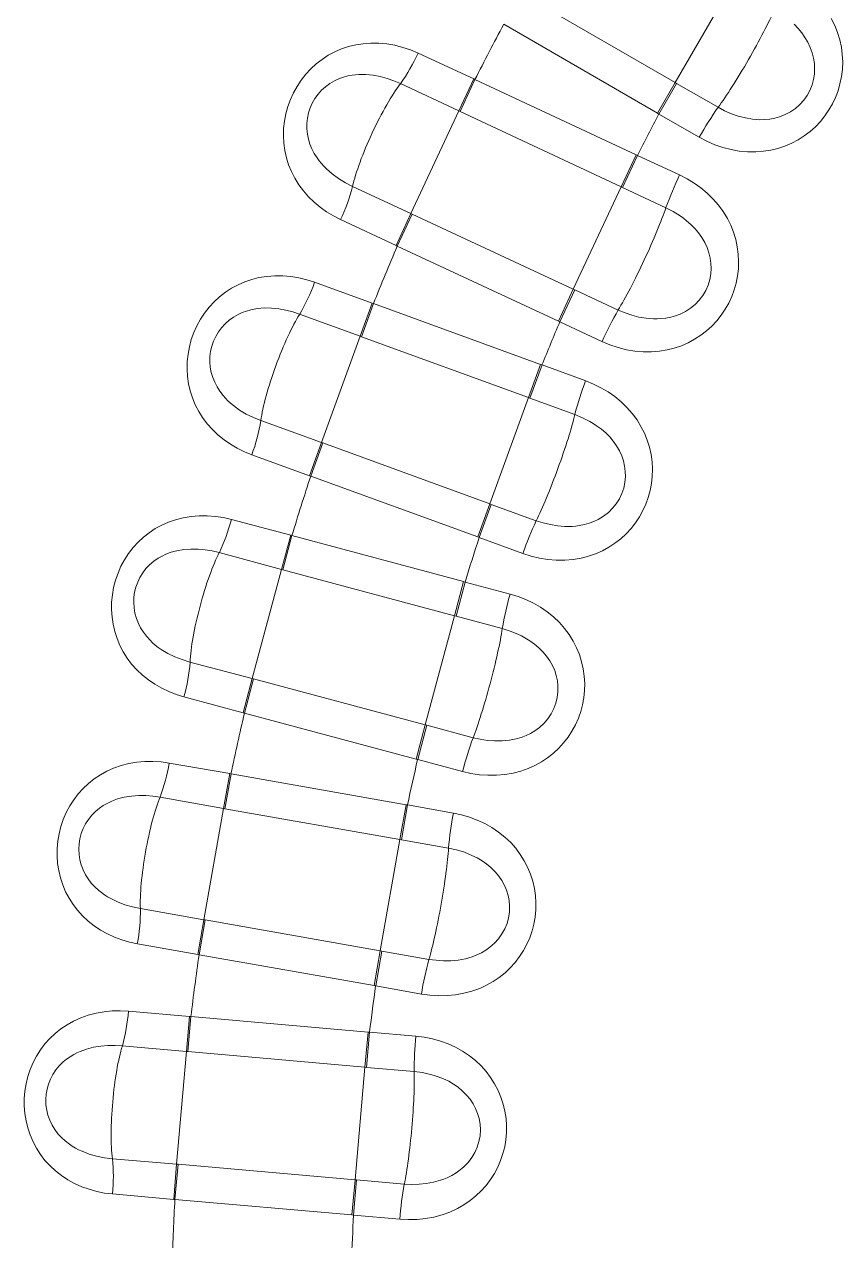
# Model space of a CAD drawing. Extents: x 407 to 892, y -26 to 445.
# Drawn here: x 750.33 to 759.46, y 165.91 to 179.48 of the extents above; entities that cross this region are included whole.
import ezdxf

# ---------------------------------------------------------------- set-up
doc = ezdxf.new("R2010")
doc.units = 0
doc.header["$LTSCALE"] = 7
doc.header["$MEASUREMENT"] = 0
doc.layers.add('8', color=251, linetype='CONTINUOUS', lineweight=15)

msp = doc.modelspace()

# ---------------------------------------------------------------- linework, layer by layer
at = {"layer": '8', "lineweight": 13, "ltscale": 0.049583}
for p, q in [((755.878, 179.819), (757.596, 178.827)), ((755.681, 179.478), (757.399, 178.486)), ((757.158, 178.023), (755.36, 178.861)), ((754.661, 177.361), (756.458, 176.523)), ((756.092, 175.684), (754.228, 176.362)), ((753.662, 174.807), (755.526, 174.128)), ((753.527, 174.436), (755.391, 173.758)), ((755.132, 172.879), (753.216, 173.393)), ((752.89, 172.175), (754.806, 171.661)), ((754.591, 170.771), (752.638, 171.115)), ((752.35, 169.485), (754.303, 169.141)), ((752.282, 169.097), (754.235, 168.753)), ((754.132, 167.843), (752.157, 168.016)), ((752.047, 166.759), (754.023, 166.586))]:
    msp.add_line(p, q, dxfattribs=at)
at = {"layer": '8', "lineweight": 13, "ltscale": 0.031529}
for p, q in [((758.227, 179.92), (757.596, 178.827)), ((756.991, 177.666), (756.458, 176.523)), ((755.957, 175.313), (755.526, 174.128)), ((753.2, 173.397), (752.874, 172.179)), ((755.132, 172.879), (754.806, 171.661)), ((754.522, 170.383), (754.303, 169.141)), ((752.14, 168.017), (752.03, 166.761)), ((754.132, 167.843), (754.023, 166.586))]:
    msp.add_line(p, q, dxfattribs=at)
at = {"layer": '8', "lineweight": 13, "ltscale": 0.017125}
for p, q in [((754.726, 179.157), (755.347, 178.868)), ((754.481, 177.01), (753.86, 177.3)), ((753.571, 176.601), (754.214, 176.367)), ((753.514, 174.441), (752.87, 174.676)), ((752.642, 173.954), (753.304, 173.777)), ((752.774, 171.798), (752.112, 171.976)), ((751.948, 171.236), (752.623, 171.118)), ((751.494, 168.469), (752.176, 168.409))]:
    msp.add_line(p, q, dxfattribs=at)
at = {"layer": '8', "lineweight": 13, "ltscale": 0.009852}
for p, q in [((755.179, 178.511), (755.347, 178.868)), ((757.611, 178.819), (757.414, 178.477)), ((755.542, 174.122), (755.408, 173.752)), ((753.2, 173.397), (753.304, 173.777)), ((752.874, 172.179), (752.774, 171.798)), ((752.553, 170.73), (752.623, 171.118)), ((752.334, 169.488), (752.267, 169.1)), ((752.14, 168.017), (752.176, 168.409)), ((754.149, 167.841), (754.185, 168.234)), ((752.03, 166.761), (751.998, 166.368)), ((754.039, 166.585), (754.006, 166.192))]:
    msp.add_line(p, q, dxfattribs=at)
at = {"layer": '8', "lineweight": 13, "ltscale": 0.009853}
for p, q in [((755.194, 178.504), (755.36, 178.861)), ((757.596, 178.827), (757.399, 178.486)), ((756.991, 177.666), (757.158, 178.023)), ((757.007, 177.659), (757.174, 178.016)), ((754.661, 177.361), (754.494, 177.004)), ((756.458, 176.523), (756.292, 176.166)), ((756.474, 176.516), (756.308, 176.158)), ((754.094, 175.992), (754.228, 176.362)), ((755.957, 175.313), (756.092, 175.684)), ((755.973, 175.307), (756.109, 175.678)), ((753.662, 174.807), (753.527, 174.436)), ((755.526, 174.128), (755.391, 173.758)), ((753.216, 173.393), (753.318, 173.773)), ((755.132, 172.879), (755.234, 173.26)), ((755.149, 172.875), (755.251, 173.255)), ((752.89, 172.175), (752.788, 171.794)), ((754.806, 171.661), (754.704, 171.281)), ((754.822, 171.657), (754.721, 171.276)), ((752.569, 170.727), (752.638, 171.115)), ((754.522, 170.383), (754.591, 170.771)), ((754.539, 170.38), (754.608, 170.768)), ((752.35, 169.485), (752.282, 169.097)), ((754.303, 169.141), (754.235, 168.753)), ((754.32, 169.138), (754.253, 168.75)), ((752.157, 168.016), (752.191, 168.408)), ((754.132, 167.843), (754.167, 168.235)), ((752.047, 166.759), (752.012, 166.367)), ((754.023, 166.586), (753.988, 166.194))]:
    msp.add_line(p, q, dxfattribs=at)
at = {"layer": '8', "lineweight": 13, "ltscale": 0.000371403}
msp.add_line((755.36, 178.861), (755.347, 178.868), dxfattribs=at)
at = {"layer": '8', "lineweight": 13, "ltscale": 0.01795}
for p, q in [((754.529, 178.816), (755.179, 178.511)), ((754.646, 177.368), (753.994, 177.67)), ((753.404, 176.244), (754.078, 175.997)), ((753.647, 174.812), (752.971, 175.057)), ((752.507, 173.584), (753.2, 173.397)), ((752.874, 172.179), (752.18, 172.363)), ((751.846, 170.856), (752.553, 170.73)), ((752.334, 169.488), (751.626, 169.612)), ((751.425, 168.081), (752.14, 168.017))]:
    msp.add_line(p, q, dxfattribs=at)
at = {"layer": '8', "lineweight": 13, "ltscale": 0.000424518}
msp.add_line((757.596, 178.827), (757.611, 178.819), dxfattribs=at)
at = {"layer": '8', "lineweight": 13, "ltscale": 0.013374}
for p, q in [((758.074, 178.552), (757.611, 178.819)), ((757.007, 177.659), (757.491, 177.432)), ((756.959, 176.29), (756.474, 176.516)), ((755.973, 175.307), (756.476, 175.124)), ((756.045, 173.94), (755.542, 174.122)), ((755.149, 172.875), (755.665, 172.736)), ((755.339, 171.519), (754.822, 171.657)), ((754.539, 170.38), (755.066, 170.286)), ((754.847, 169.046), (754.32, 169.138)), ((754.149, 167.841), (754.682, 167.794)), ((754.572, 166.539), (754.039, 166.585))]:
    msp.add_line(p, q, dxfattribs=at)
at = {"layer": '8', "lineweight": 13, "ltscale": 0.03153}
for p, q in [((755.179, 178.511), (754.646, 177.368)), ((754.078, 175.997), (753.647, 174.812)), ((752.553, 170.73), (752.334, 169.488))]:
    msp.add_line(p, q, dxfattribs=at)
at = {"layer": '8', "lineweight": 13, "ltscale": 0.000417768}
msp.add_line((755.194, 178.504), (755.179, 178.511), dxfattribs=at)
at = {"layer": '8', "lineweight": 13, "ltscale": 0.049582}
for p, q in [((756.991, 177.666), (755.194, 178.504)), ((754.494, 177.004), (756.292, 176.166)), ((755.957, 175.313), (754.094, 175.992)), ((755.234, 173.26), (753.318, 173.773)), ((752.788, 171.794), (754.704, 171.281)), ((754.522, 170.383), (752.569, 170.727)), ((754.167, 168.235), (752.191, 168.408)), ((752.012, 166.367), (753.988, 166.194))]:
    msp.add_line(p, q, dxfattribs=at)
at = {"layer": '8', "lineweight": 13, "ltscale": 0.000445997}
msp.add_line((757.399, 178.486), (757.414, 178.477), dxfattribs=at)
at = {"layer": '8', "lineweight": 13, "ltscale": 0.012961}
for p, q in [((757.863, 178.218), (757.414, 178.477)), ((757.174, 178.016), (757.644, 177.797)), ((756.778, 175.939), (756.308, 176.158)), ((756.109, 175.678), (756.596, 175.501)), ((755.251, 173.255), (755.752, 173.122)), ((755.222, 171.141), (754.721, 171.276)), ((754.608, 170.768), (755.119, 170.678)), ((754.763, 168.659), (754.253, 168.75)), ((754.185, 168.234), (754.701, 168.189)), ((754.522, 166.147), (754.006, 166.192))]:
    msp.add_line(p, q, dxfattribs=at)
at = {"layer": '8', "lineweight": 13, "ltscale": 0.000445422}
msp.add_line((757.174, 178.016), (757.158, 178.023), dxfattribs=at)
at = {"layer": '8', "lineweight": 13, "ltscale": 0.000424589}
msp.add_line((757.007, 177.659), (756.991, 177.666), dxfattribs=at)
at = {"layer": '8', "lineweight": 13, "ltscale": 0.009851}
for p, q in [((754.646, 177.368), (754.481, 177.01)), ((754.078, 175.997), (754.214, 176.367)), ((753.647, 174.812), (753.514, 174.441))]:
    msp.add_line(p, q, dxfattribs=at)
at = {"layer": '8', "lineweight": 13, "ltscale": 0.000417123}
msp.add_line((754.661, 177.361), (754.646, 177.368), dxfattribs=at)
at = {"layer": '8', "lineweight": 13, "ltscale": 0.000370987}
msp.add_line((754.494, 177.004), (754.481, 177.01), dxfattribs=at)
at = {"layer": '8', "lineweight": 13, "ltscale": 0.000424266}
msp.add_line((756.458, 176.523), (756.474, 176.516), dxfattribs=at)
at = {"layer": '8', "lineweight": 13, "ltscale": 0.000370693}
msp.add_line((754.228, 176.362), (754.214, 176.367), dxfattribs=at)
at = {"layer": '8', "lineweight": 13, "ltscale": 0.000446113}
msp.add_line((756.292, 176.166), (756.308, 176.158), dxfattribs=at)
at = {"layer": '8', "lineweight": 13, "ltscale": 0.000417559}
msp.add_line((754.094, 175.992), (754.078, 175.997), dxfattribs=at)
at = {"layer": '8', "lineweight": 13, "ltscale": 0.000445782}
msp.add_line((756.109, 175.678), (756.092, 175.684), dxfattribs=at)
at = {"layer": '8', "lineweight": 13, "ltscale": 0.000424794}
msp.add_line((755.973, 175.307), (755.957, 175.313), dxfattribs=at)
at = {"layer": '8', "lineweight": 13, "ltscale": 0.000417037}
msp.add_line((753.662, 174.807), (753.647, 174.812), dxfattribs=at)
at = {"layer": '8', "lineweight": 13, "ltscale": 0.00037076}
msp.add_line((753.527, 174.436), (753.514, 174.441), dxfattribs=at)
at = {"layer": '8', "lineweight": 13, "ltscale": 0.000424532}
msp.add_line((755.526, 174.128), (755.542, 174.122), dxfattribs=at)
at = {"layer": '8', "lineweight": 13, "ltscale": 0.000370851}
msp.add_line((753.318, 173.773), (753.304, 173.777), dxfattribs=at)
at = {"layer": '8', "lineweight": 13, "ltscale": 0.000445521}
msp.add_line((755.391, 173.758), (755.408, 173.752), dxfattribs=at)
at = {"layer": '8', "lineweight": 13, "ltscale": 0.012962}
msp.add_line((755.895, 173.574), (755.408, 173.752), dxfattribs=at)
at = {"layer": '8', "lineweight": 13, "ltscale": 0.000417146}
msp.add_line((753.216, 173.393), (753.2, 173.397), dxfattribs=at)
at = {"layer": '8', "lineweight": 13, "ltscale": 0.000445651}
msp.add_line((755.251, 173.255), (755.234, 173.26), dxfattribs=at)
at = {"layer": '8', "lineweight": 13, "ltscale": 0.000424371}
msp.add_line((755.149, 172.875), (755.132, 172.879), dxfattribs=at)
at = {"layer": '8', "lineweight": 13, "ltscale": 0.000416948}
msp.add_line((752.89, 172.175), (752.874, 172.179), dxfattribs=at)
at = {"layer": '8', "lineweight": 13, "ltscale": 0.000371442}
msp.add_line((752.788, 171.794), (752.774, 171.798), dxfattribs=at)
at = {"layer": '8', "lineweight": 13, "ltscale": 0.000423976}
msp.add_line((754.806, 171.661), (754.822, 171.657), dxfattribs=at)
at = {"layer": '8', "lineweight": 13, "ltscale": 0.00044619}
msp.add_line((754.704, 171.281), (754.721, 171.276), dxfattribs=at)
at = {"layer": '8', "lineweight": 13, "ltscale": 0.000371025}
msp.add_line((752.638, 171.115), (752.623, 171.118), dxfattribs=at)
at = {"layer": '8', "lineweight": 13, "ltscale": 0.000417696}
msp.add_line((752.569, 170.727), (752.553, 170.73), dxfattribs=at)
at = {"layer": '8', "lineweight": 13, "ltscale": 0.000445539}
msp.add_line((754.608, 170.768), (754.591, 170.771), dxfattribs=at)
at = {"layer": '8', "lineweight": 13, "ltscale": 0.00042459}
msp.add_line((754.539, 170.38), (754.522, 170.383), dxfattribs=at)
at = {"layer": '8', "lineweight": 13, "ltscale": 0.000416811}
msp.add_line((752.35, 169.485), (752.334, 169.488), dxfattribs=at)
at = {"layer": '8', "lineweight": 13, "ltscale": 0.017124}
for p, q in [((752.267, 169.1), (751.593, 169.219)), ((751.998, 166.368), (751.315, 166.428))]:
    msp.add_line(p, q, dxfattribs=at)
at = {"layer": '8', "lineweight": 13, "ltscale": 0.000371291}
msp.add_line((752.282, 169.097), (752.267, 169.1), dxfattribs=at)
at = {"layer": '8', "lineweight": 13, "ltscale": 0.000424458}
msp.add_line((754.303, 169.141), (754.32, 169.138), dxfattribs=at)
at = {"layer": '8', "lineweight": 13, "ltscale": 0.000445406}
msp.add_line((754.235, 168.753), (754.253, 168.75), dxfattribs=at)
at = {"layer": '8', "lineweight": 13, "ltscale": 0.000371345}
msp.add_line((752.191, 168.408), (752.176, 168.409), dxfattribs=at)
at = {"layer": '8', "lineweight": 13, "ltscale": 0.0004458}
msp.add_line((754.185, 168.234), (754.167, 168.235), dxfattribs=at)
at = {"layer": '8', "lineweight": 13, "ltscale": 0.000417412}
for p, q in [((752.157, 168.016), (752.14, 168.017)), ((752.047, 166.759), (752.03, 166.761))]:
    msp.add_line(p, q, dxfattribs=at)
at = {"layer": '8', "lineweight": 13, "ltscale": 0.000424319}
msp.add_line((754.149, 167.841), (754.132, 167.843), dxfattribs=at)
at = {"layer": '8', "lineweight": 13, "ltscale": 0.017949}
msp.add_line((752.03, 166.761), (751.315, 166.822), dxfattribs=at)
at = {"layer": '8', "lineweight": 13, "ltscale": 0.000424252}
msp.add_line((754.023, 166.586), (754.039, 166.585), dxfattribs=at)
at = {"layer": '8', "lineweight": 13, "ltscale": 0.000371545}
msp.add_line((752.012, 166.367), (751.998, 166.368), dxfattribs=at)
at = {"layer": '8', "lineweight": 13, "ltscale": 0.000445666}
msp.add_line((753.988, 166.194), (754.006, 166.192), dxfattribs=at)
at = {"layer": '8', "lineweight": 13}
for points in [[(759.337, 179.544), (759.376, 179.464), (759.408, 179.385), (759.432, 179.305), (759.45, 179.223), (759.46, 179.14), (759.464, 179.058), (759.461, 178.975), (759.451, 178.894), (759.434, 178.814), (759.412, 178.737), (759.384, 178.663), (759.35, 178.591), (759.31, 178.522), (759.265, 178.456), (759.215, 178.394), (759.16, 178.336), (759.1, 178.283), (759.036, 178.234), (758.967, 178.19), (758.895, 178.152), (758.82, 178.12), (758.742, 178.094), (758.661, 178.074), (758.579, 178.061), (758.495, 178.055), (758.403, 178.055), (758.31, 178.063), (758.218, 178.08), (758.126, 178.103), (758.036, 178.135), (757.948, 178.173), (757.863, 178.218)], [(758.922, 179.479), (758.967, 179.431), (759.007, 179.382), (759.043, 179.33), (759.074, 179.277), (759.102, 179.219), (759.123, 179.159), (759.139, 179.099), (759.148, 179.039), (759.151, 178.98), (759.148, 178.921), (759.139, 178.864), (759.122, 178.801), (759.098, 178.741), (759.067, 178.684), (759.03, 178.631), (758.986, 178.583), (758.936, 178.54), (758.882, 178.502), (758.822, 178.471), (758.758, 178.446), (758.705, 178.432), (758.651, 178.421), (758.595, 178.416), (758.537, 178.414), (758.498, 178.416), (758.458, 178.42), (758.378, 178.433), (758.297, 178.454), (758.222, 178.481), (758.147, 178.514), (758.074, 178.552)], [(753.86, 177.3), (753.781, 177.341), (753.705, 177.387), (753.633, 177.438), (753.566, 177.494), (753.503, 177.554), (753.446, 177.619), (753.395, 177.688), (753.35, 177.761), (753.312, 177.834), (753.281, 177.911), (753.256, 177.989), (753.238, 178.069), (753.227, 178.151), (753.222, 178.233), (753.225, 178.316), (753.234, 178.398), (753.249, 178.48), (753.271, 178.56), (753.3, 178.638), (753.335, 178.713), (753.375, 178.786), (753.421, 178.855), (753.473, 178.92), (753.529, 178.981), (753.59, 179.037), (753.655, 179.087), (753.724, 179.132), (753.797, 179.171), (753.872, 179.203), (753.95, 179.229), (754.03, 179.249), (754.112, 179.262), (754.2, 179.269), (754.289, 179.268), (754.378, 179.259), (754.467, 179.244), (754.555, 179.221), (754.641, 179.192), (754.726, 179.157)], [(753.994, 177.67), (753.914, 177.711), (753.838, 177.758), (753.768, 177.809), (753.704, 177.864), (753.674, 177.894), (753.647, 177.924), (753.621, 177.955), (753.598, 177.987), (753.566, 178.037), (753.54, 178.088), (753.518, 178.141), (753.502, 178.195), (753.49, 178.254), (753.484, 178.313), (753.484, 178.373), (753.491, 178.432), (753.503, 178.489), (753.521, 178.545), (753.545, 178.599), (753.575, 178.65), (753.609, 178.698), (753.648, 178.742), (753.692, 178.781), (753.74, 178.817), (753.792, 178.847), (753.847, 178.872), (753.892, 178.889), (753.94, 178.902), (753.989, 178.911), (754.026, 178.916), (754.065, 178.919), (754.143, 178.918), (754.223, 178.91), (754.304, 178.895), (754.38, 178.874), (754.455, 178.848), (754.529, 178.816)], [(757.644, 177.797), (757.727, 177.754), (757.807, 177.706), (757.882, 177.652), (757.953, 177.593), (758.018, 177.529), (758.077, 177.461), (758.13, 177.388), (758.177, 177.312), (758.215, 177.236), (758.246, 177.158), (758.271, 177.078), (758.288, 176.997), (758.299, 176.915), (758.303, 176.833), (758.301, 176.751), (758.291, 176.67), (758.275, 176.591), (758.254, 176.515), (758.226, 176.44), (758.193, 176.368), (758.153, 176.299), (758.109, 176.233), (758.059, 176.17), (758.004, 176.112), (757.945, 176.057), (757.88, 176.008), (757.812, 175.964), (757.739, 175.925), (757.664, 175.892), (757.585, 175.866), (757.504, 175.845), (757.421, 175.831), (757.329, 175.824), (757.236, 175.824), (757.143, 175.832), (757.05, 175.848), (756.957, 175.871), (756.866, 175.902), (756.778, 175.939)], [(757.491, 177.432), (757.573, 177.39), (757.651, 177.341), (757.687, 177.315), (757.722, 177.287), (757.771, 177.244), (757.816, 177.198), (757.856, 177.15), (757.892, 177.1), (757.924, 177.044), (757.951, 176.987), (757.972, 176.928), (757.986, 176.869), (757.994, 176.81), (757.996, 176.752), (757.993, 176.694), (757.981, 176.63), (757.963, 176.567), (757.937, 176.508), (757.904, 176.452), (757.864, 176.401), (757.819, 176.353), (757.767, 176.311), (757.711, 176.275), (757.649, 176.244), (757.598, 176.225), (757.545, 176.211), (757.489, 176.2), (757.432, 176.194), (757.393, 176.192), (757.353, 176.192), (757.272, 176.198), (757.189, 176.212), (757.112, 176.232), (757.035, 176.259), (756.959, 176.29)], [(752.87, 174.676), (752.787, 174.71), (752.708, 174.749), (752.632, 174.793), (752.56, 174.843), (752.492, 174.898), (752.43, 174.958), (752.373, 175.022), (752.321, 175.09), (752.277, 175.16), (752.239, 175.234), (752.208, 175.31), (752.183, 175.388), (752.165, 175.468), (752.153, 175.55), (752.148, 175.632), (752.15, 175.715), (752.159, 175.798), (752.174, 175.879), (752.195, 175.96), (752.223, 176.038), (752.257, 176.114), (752.297, 176.187), (752.343, 176.256), (752.394, 176.322), (752.449, 176.382), (752.51, 176.438), (752.575, 176.489), (752.643, 176.534), (752.716, 176.573), (752.791, 176.606), (752.869, 176.632), (752.95, 176.652), (753.037, 176.666), (753.126, 176.673), (753.215, 176.673), (753.305, 176.665), (753.395, 176.65), (753.483, 176.629), (753.571, 176.601)], [(752.971, 175.057), (752.888, 175.09), (752.808, 175.13), (752.733, 175.174), (752.665, 175.224), (752.633, 175.251), (752.603, 175.279), (752.575, 175.308), (752.549, 175.337), (752.513, 175.384), (752.482, 175.433), (752.456, 175.484), (752.435, 175.536), (752.418, 175.594), (752.407, 175.653), (752.402, 175.712), (752.403, 175.771), (752.41, 175.83), (752.424, 175.887), (752.443, 175.943), (752.468, 175.996), (752.498, 176.046), (752.533, 176.093), (752.573, 176.137), (752.618, 176.176), (752.667, 176.211), (752.719, 176.241), (752.763, 176.261), (752.81, 176.278), (752.858, 176.292), (752.895, 176.3), (752.933, 176.306), (753.011, 176.313), (753.091, 176.312), (753.173, 176.303), (753.25, 176.289), (753.327, 176.269), (753.404, 176.244)], [(756.596, 175.501), (756.683, 175.465), (756.766, 175.424), (756.846, 175.377), (756.921, 175.324), (756.992, 175.266), (757.057, 175.203), (757.116, 175.136), (757.169, 175.064), (757.213, 174.992), (757.251, 174.917), (757.283, 174.839), (757.308, 174.76), (757.326, 174.679), (757.337, 174.598), (757.341, 174.516), (757.339, 174.434), (757.33, 174.355), (757.315, 174.276), (757.294, 174.2), (757.267, 174.125), (757.234, 174.052), (757.195, 173.983), (757.151, 173.916), (757.102, 173.853), (757.047, 173.794), (756.987, 173.739), (756.923, 173.689), (756.854, 173.644), (756.782, 173.605), (756.706, 173.571), (756.627, 173.544), (756.546, 173.523), (756.455, 173.508), (756.362, 173.5), (756.268, 173.5), (756.174, 173.507), (756.08, 173.522), (755.986, 173.545), (755.895, 173.574)], [(756.476, 175.124), (756.561, 175.089), (756.642, 175.047), (756.681, 175.024), (756.718, 175), (756.771, 174.961), (756.82, 174.919), (756.864, 174.875), (756.903, 174.828), (756.941, 174.775), (756.972, 174.72), (756.998, 174.664), (757.018, 174.606), (757.031, 174.548), (757.038, 174.49), (757.04, 174.432), (757.034, 174.367), (757.021, 174.304), (757, 174.242), (756.972, 174.184), (756.937, 174.129), (756.896, 174.078), (756.849, 174.031), (756.795, 173.99), (756.736, 173.954), (756.687, 173.931), (756.635, 173.912), (756.581, 173.896), (756.524, 173.885), (756.485, 173.88), (756.446, 173.876), (756.365, 173.876), (756.281, 173.882), (756.202, 173.896), (756.123, 173.915), (756.045, 173.94)], [(752.112, 171.976), (752.027, 172.002), (751.944, 172.034), (751.865, 172.072), (751.788, 172.115), (751.716, 172.164), (751.649, 172.218), (751.586, 172.277), (751.529, 172.34), (751.48, 172.406), (751.435, 172.476), (751.397, 172.549), (751.366, 172.625), (751.34, 172.703), (751.322, 172.784), (751.31, 172.865), (751.304, 172.948), (751.306, 173.031), (751.314, 173.114), (751.328, 173.195), (751.349, 173.276), (751.377, 173.355), (751.41, 173.431), (751.449, 173.504), (751.494, 173.573), (751.545, 173.639), (751.6, 173.699), (751.66, 173.755), (751.725, 173.806), (751.793, 173.851), (751.866, 173.891), (751.941, 173.924), (752.02, 173.951), (752.105, 173.973), (752.193, 173.987), (752.282, 173.995), (752.372, 173.995), (752.463, 173.988), (752.553, 173.974), (752.642, 173.954)], [(752.18, 172.363), (752.094, 172.39), (752.011, 172.422), (751.933, 172.46), (751.86, 172.504), (751.826, 172.527), (751.793, 172.553), (751.763, 172.579), (751.734, 172.606), (751.695, 172.65), (751.66, 172.696), (751.629, 172.744), (751.604, 172.794), (751.582, 172.85), (751.566, 172.908), (751.556, 172.966), (751.552, 173.026), (751.554, 173.085), (751.562, 173.143), (751.577, 173.2), (751.597, 173.255), (751.622, 173.308), (751.653, 173.358), (751.689, 173.405), (751.73, 173.448), (751.776, 173.487), (751.826, 173.521), (751.868, 173.545), (751.912, 173.566), (751.959, 173.584), (751.995, 173.595), (752.032, 173.605), (752.11, 173.618), (752.19, 173.624), (752.272, 173.623), (752.35, 173.616), (752.429, 173.603), (752.507, 173.584)], [(755.752, 173.122), (755.842, 173.094), (755.928, 173.06), (756.012, 173.02), (756.092, 172.974), (756.167, 172.923), (756.237, 172.866), (756.302, 172.804), (756.361, 172.737), (756.411, 172.669), (756.456, 172.597), (756.494, 172.523), (756.526, 172.446), (756.551, 172.367), (756.569, 172.287), (756.58, 172.206), (756.585, 172.124), (756.583, 172.044), (756.575, 171.965), (756.561, 171.887), (756.541, 171.81), (756.514, 171.735), (756.482, 171.662), (756.443, 171.592), (756.4, 171.525), (756.35, 171.461), (756.295, 171.401), (756.236, 171.345), (756.171, 171.295), (756.103, 171.249), (756.03, 171.209), (755.954, 171.175), (755.874, 171.147), (755.785, 171.124), (755.693, 171.108), (755.6, 171.1), (755.505, 171.099), (755.41, 171.106), (755.315, 171.12), (755.222, 171.141)], [(755.665, 172.736), (755.753, 172.708), (755.838, 172.674), (755.878, 172.654), (755.918, 172.633), (755.973, 172.599), (756.026, 172.562), (756.074, 172.521), (756.117, 172.478), (756.159, 172.429), (756.195, 172.377), (756.226, 172.323), (756.25, 172.268), (756.268, 172.211), (756.281, 172.153), (756.287, 172.096), (756.287, 172.031), (756.279, 171.966), (756.264, 171.903), (756.242, 171.843), (756.212, 171.785), (756.175, 171.73), (756.132, 171.68), (756.082, 171.634), (756.027, 171.594), (755.98, 171.566), (755.93, 171.542), (755.877, 171.522), (755.822, 171.506), (755.783, 171.497), (755.744, 171.491), (755.663, 171.483), (755.58, 171.482), (755.5, 171.488), (755.419, 171.501), (755.339, 171.519)], [(751.593, 169.219), (751.506, 169.238), (751.42, 169.263), (751.338, 169.293), (751.258, 169.33), (751.182, 169.372), (751.11, 169.42), (751.043, 169.473), (750.98, 169.532), (750.925, 169.593), (750.875, 169.659), (750.831, 169.728), (750.792, 169.801), (750.76, 169.877), (750.735, 169.955), (750.716, 170.036), (750.703, 170.117), (750.697, 170.2), (750.698, 170.283), (750.705, 170.366), (750.719, 170.448), (750.74, 170.529), (750.766, 170.608), (750.799, 170.684), (750.838, 170.757), (750.882, 170.826), (750.932, 170.892), (750.987, 170.953), (751.047, 171.009), (751.111, 171.06), (751.18, 171.106), (751.252, 171.146), (751.328, 171.179), (751.412, 171.208), (751.498, 171.231), (751.586, 171.246), (751.676, 171.254), (751.766, 171.255), (751.858, 171.249), (751.948, 171.236)], [(751.626, 169.612), (751.538, 169.63), (751.453, 169.655), (751.372, 169.686), (751.295, 169.723), (751.259, 169.744), (751.225, 169.766), (751.192, 169.79), (751.161, 169.815), (751.118, 169.855), (751.079, 169.897), (751.045, 169.943), (751.015, 169.99), (750.988, 170.044), (750.967, 170.1), (750.952, 170.158), (750.943, 170.216), (750.94, 170.275), (750.943, 170.334), (750.952, 170.392), (750.967, 170.449), (750.988, 170.504), (751.015, 170.557), (751.047, 170.606), (751.084, 170.653), (751.126, 170.695), (751.172, 170.734), (751.212, 170.762), (751.255, 170.786), (751.3, 170.808), (751.335, 170.823), (751.371, 170.835), (751.447, 170.855), (751.526, 170.868), (751.609, 170.874), (751.687, 170.874), (751.766, 170.868), (751.846, 170.856)], [(755.119, 170.678), (755.21, 170.659), (755.3, 170.633), (755.386, 170.6), (755.47, 170.561), (755.549, 170.516), (755.624, 170.466), (755.694, 170.409), (755.759, 170.348), (755.815, 170.285), (755.866, 170.217), (755.91, 170.146), (755.948, 170.073), (755.98, 169.996), (756.005, 169.918), (756.024, 169.838), (756.036, 169.757), (756.041, 169.677), (756.04, 169.598), (756.032, 169.518), (756.019, 169.44), (755.999, 169.363), (755.973, 169.287), (755.941, 169.214), (755.903, 169.144), (755.859, 169.076), (755.81, 169.011), (755.755, 168.951), (755.696, 168.895), (755.631, 168.844), (755.562, 168.797), (755.489, 168.757), (755.413, 168.722), (755.326, 168.691), (755.236, 168.667), (755.143, 168.651), (755.049, 168.642), (754.954, 168.64), (754.858, 168.646), (754.763, 168.659)], [(755.066, 170.286), (755.156, 170.266), (755.243, 170.24), (755.285, 170.224), (755.326, 170.206), (755.385, 170.177), (755.44, 170.144), (755.491, 170.108), (755.539, 170.069), (755.585, 170.023), (755.625, 169.975), (755.66, 169.924), (755.689, 169.871), (755.713, 169.816), (755.73, 169.76), (755.741, 169.703), (755.747, 169.638), (755.745, 169.573), (755.735, 169.509), (755.718, 169.447), (755.693, 169.386), (755.661, 169.329), (755.623, 169.275), (755.577, 169.225), (755.525, 169.18), (755.481, 169.148), (755.434, 169.12), (755.383, 169.095), (755.329, 169.075), (755.291, 169.063), (755.253, 169.053), (755.173, 169.038), (755.09, 169.03), (755.01, 169.029), (754.929, 169.035), (754.847, 169.046)], [(751.315, 166.428), (751.227, 166.439), (751.14, 166.456), (751.055, 166.48), (750.972, 166.509), (750.893, 166.545), (750.817, 166.586), (750.745, 166.633), (750.678, 166.686), (750.618, 166.742), (750.562, 166.803), (750.512, 166.869), (750.467, 166.938), (750.429, 167.011), (750.397, 167.087), (750.371, 167.165), (750.351, 167.245), (750.338, 167.327), (750.331, 167.41), (750.331, 167.493), (750.338, 167.576), (750.351, 167.658), (750.371, 167.739), (750.397, 167.818), (750.429, 167.894), (750.468, 167.967), (750.511, 168.037), (750.561, 168.103), (750.616, 168.164), (750.676, 168.22), (750.74, 168.272), (750.809, 168.317), (750.881, 168.358), (750.962, 168.394), (751.045, 168.423), (751.132, 168.446), (751.221, 168.462), (751.311, 168.471), (751.402, 168.473), (751.494, 168.469)], [(754.701, 168.189), (754.794, 168.177), (754.885, 168.159), (754.974, 168.134), (755.061, 168.103), (755.144, 168.065), (755.223, 168.021), (755.298, 167.971), (755.367, 167.916), (755.429, 167.857), (755.485, 167.795), (755.535, 167.728), (755.58, 167.658), (755.618, 167.584), (755.65, 167.509), (755.676, 167.431), (755.695, 167.351), (755.707, 167.272), (755.712, 167.193), (755.712, 167.113), (755.705, 167.034), (755.692, 166.955), (755.673, 166.878), (755.647, 166.802), (755.616, 166.729), (755.578, 166.657), (755.535, 166.589), (755.486, 166.524), (755.431, 166.463), (755.371, 166.406), (755.306, 166.354), (755.237, 166.307), (755.164, 166.266), (755.08, 166.227), (754.993, 166.196), (754.902, 166.171), (754.809, 166.154), (754.714, 166.144), (754.618, 166.142), (754.522, 166.147)], [(751.315, 166.822), (751.225, 166.833), (751.138, 166.85), (751.054, 166.874), (750.975, 166.904), (750.937, 166.922), (750.901, 166.941), (750.867, 166.962), (750.834, 166.984), (750.787, 167.02), (750.745, 167.059), (750.706, 167.101), (750.672, 167.146), (750.641, 167.197), (750.615, 167.251), (750.595, 167.307), (750.581, 167.365), (750.573, 167.423), (750.571, 167.482), (750.575, 167.541), (750.585, 167.599), (750.601, 167.655), (750.623, 167.71), (750.651, 167.762), (750.684, 167.812), (750.722, 167.858), (750.765, 167.901), (750.802, 167.932), (750.842, 167.96), (750.885, 167.986), (750.919, 168.003), (750.954, 168.019), (751.027, 168.045), (751.105, 168.065), (751.187, 168.078), (751.265, 168.085), (751.345, 168.086), (751.425, 168.081)], [(754.682, 167.794), (754.774, 167.782), (754.863, 167.763), (754.906, 167.751), (754.949, 167.737), (755.01, 167.713), (755.067, 167.685), (755.122, 167.653), (755.172, 167.619), (755.222, 167.577), (755.267, 167.532), (755.306, 167.485), (755.34, 167.434), (755.368, 167.382), (755.39, 167.327), (755.406, 167.272), (755.417, 167.207), (755.421, 167.143), (755.417, 167.078), (755.405, 167.014), (755.386, 166.952), (755.359, 166.892), (755.325, 166.835), (755.284, 166.781), (755.237, 166.732), (755.195, 166.696), (755.15, 166.664), (755.102, 166.635), (755.05, 166.61), (755.014, 166.595), (754.976, 166.581), (754.898, 166.559), (754.816, 166.544), (754.736, 166.537), (754.655, 166.535), (754.572, 166.539)]]:
    msp.add_lwpolyline(points, dxfattribs=at)
for centre, radius, start, end in [((783.417, 164.648), 31.452, 151.867, 153.133), ((752.914, 179.97), 1.985, 324.4411, 335.8233), ((783.417, 164.648), 29.452, 151.9938, 153.0062), ((761.36, 176.252), 4.011, 145.0105, 150.6619), ((761.26, 176.06), 4.011, 154.3382, 159.9895), ((752.073, 178.165), 1.985, 334.1767, 345.5589), ((783.417, 164.648), 31.452, 156.867, 158.133), ((751.695, 177.253), 1.985, 329.4411, 340.8233), ((760.433, 174.286), 4.011, 150.0105, 155.6619), ((783.417, 164.648), 29.452, 156.9938, 158.0062), ((760.345, 174.087), 4.007, 159.3396, 164.9974), ((751.014, 175.382), 1.985, 339.1767, 350.5588), ((783.417, 164.648), 31.452, 161.867, 163.133), ((750.717, 174.44), 1.985, 334.4411, 345.8233), ((759.68, 172.246), 4.011, 155.0105, 160.6619), ((783.417, 164.648), 29.452, 161.9938, 163.0062), ((759.615, 172.039), 4.011, 164.3382, 169.9895), ((750.202, 172.517), 1.985, 344.1767, 355.5589), ((783.417, 164.648), 31.452, 166.867, 168.133), ((759.108, 170.148), 4.011, 160.0105, 165.6619), ((783.417, 164.648), 29.452, 166.9938, 168.0062), ((749.988, 171.553), 1.985, 339.4411, 350.8233), ((759.061, 169.936), 4.011, 169.3382, 174.9895), ((749.642, 169.592), 1.985, 349.1767, 0.5589), ((783.417, 164.648), 31.452, 171.867, 173.133), ((758.721, 168.008), 4.011, 165.0105, 170.6619), ((783.417, 164.648), 29.452, 171.9938, 173.0062), ((749.513, 168.613), 1.985, 344.4411, 355.8233), ((758.693, 167.793), 4.011, 174.3382, 179.9895), ((749.34, 166.63), 1.985, 354.1767, 5.5588), ((758.522, 165.843), 4.011, 170.0105, 175.6619), ((783.417, 164.648), 31.452, 176.867, 178.133), ((783.417, 164.648), 29.452, 176.9938, 178.0062)]:
    msp.add_arc(centre, radius, start, end, dxfattribs=at)
for centre, major_axis, ratio, start_param, end_param in [((758.351, 179.12), (0.4, 0.693), 0.08912, 3.80602, 5.618757), ((754.338, 178.208), (0.338, 0.725), 0.171335, 0.660114, 2.481479), ((757.185, 176.88), (0.338, 0.725), 0.08912, 3.80602, 5.618757), ((753.267, 175.622), (0.274, 0.752), 0.171335, 0.660114, 2.481479), ((756.219, 174.547), (0.274, 0.752), 0.08912, 3.80602, 5.618757), ((752.425, 172.952), (0.207, 0.773), 0.171335, 0.660114, 2.481479), ((755.46, 172.139), (0.207, 0.773), 0.08912, 3.80602, 5.618757), ((751.819, 170.219), (0.139, 0.788), 0.171335, 0.660114, 2.481479), ((754.913, 169.674), (0.139, 0.788), 0.08912, 3.80602, 5.618757), ((751.454, 167.444), (0.07, 0.797), 0.171335, 0.660114, 2.481479), ((754.584, 167.17), (0.07, 0.797), 0.08912, 3.80602, 5.618757)]:
    msp.add_ellipse(centre, major_axis=major_axis, ratio=ratio, start_param=start_param, end_param=end_param, dxfattribs=at)

doc.saveas('drawing.dxf')
